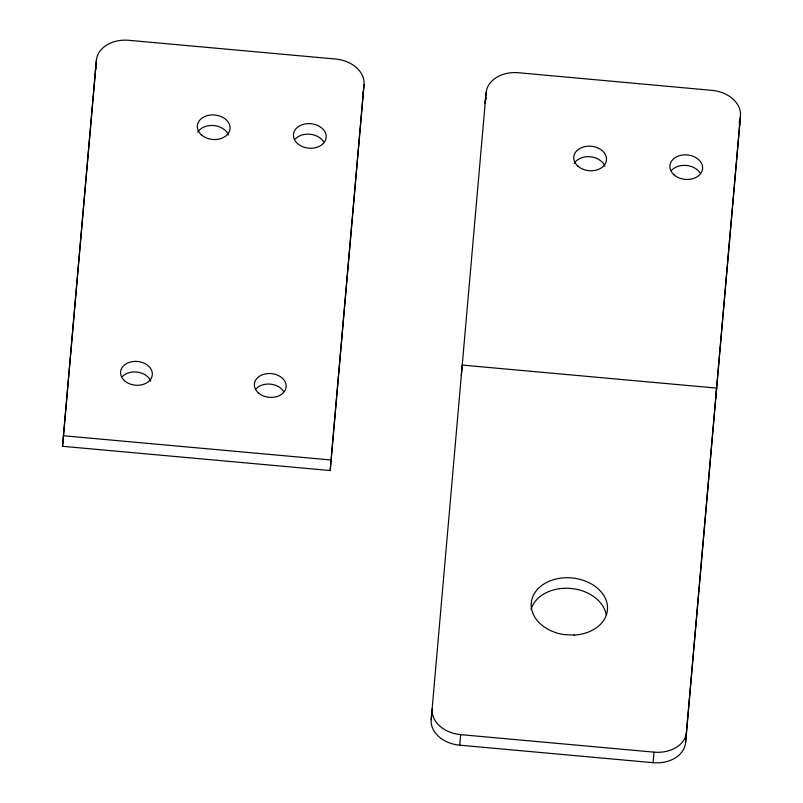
<?xml version="1.0" encoding="UTF-8"?>
<svg xmlns="http://www.w3.org/2000/svg" width="803" height="803" viewBox="0 0 803 803"><rect width="100%" height="100%" fill="white"/><g stroke="black" fill="none" stroke-linecap="round" stroke-linejoin="round"><path stroke-width="1.2" d="M62.544 446.297L96.38 60.376A30.644 22.916 5.4 0 1 128.892 40.311L335.493 59.031A30.644 22.916 5.4 0 1 364.02 84.626L330.184 470.538L62.544 446.297L96.38 60.376M330.184 470.538L364.02 84.626M431.191 719.578L486.086 92.797A30.644 22.916 5.4 0 1 518.597 72.742L711.93 90.358A30.644 22.916 5.4 0 1 740.456 115.953L685.571 742.624A30.644 22.916 5.4 0 1 653.05 762.689L459.707 745.174A30.644 22.916 5.4 0 1 431.191 719.578L432.185 709.049A30.644 22.916 5.4 0 0 460.711 734.635L654.054 752.15A30.644 22.916 5.4 0 0 686.565 732.085M685.571 742.624L740.456 115.953M486.086 92.797L485.102 103.206A30.644 22.916 5.4 0 1 485.393 101.228M461.273 375.603L462.267 365.074L716.647 388.11L715.654 398.639M459.707 745.174L460.711 734.635M653.05 762.689L654.054 752.15M63.547 435.758L331.187 459.999M574.145 163.421A16.411 12.276 5.4 0 1 590.205 156.766A16.411 12.276 5.4 0 1 604.86 166.201M671.639 170.286A16.411 12.276 5.4 0 1 699.945 172.836M485.624 100.255A30.644 22.916 5.4 0 1 486.257 98.337M739.172 121.373A30.644 22.916 5.4 0 1 739.463 126.372M531.024 609.447A38.243 28.597 5.4 0 1 569.939 588.388A38.243 28.597 5.4 0 1 606.225 614.897M295.213 139.06A16.411 12.266 5.4 0 1 323.509 141.629M122.227 376.687A15.94 11.915 5.4 0 1 137.865 372.17A15.94 11.915 5.4 0 1 150.713 381.164M256.047 388.813A15.94 11.915 5.4 0 1 283.529 391.302M363.026 92.154A30.644 22.916 5.4 0 1 363.026 95.155M197.709 132.204A16.411 12.266 5.4 0 1 213.769 125.549A16.411 12.266 5.4 0 1 228.423 134.984M95.386 70.915A30.644 22.916 5.4 0 1 95.908 67.954M574.185 635.053L564.228 634.601A38.243 28.597 5.4 0 1 537.247 589.603A38.243 28.597 5.4 0 1 601.628 592.463A38.243 28.597 5.4 0 1 574.185 635.053M577.809 166.07A16.411 12.276 5.4 0 0 605.633 163.059A16.411 12.276 5.4 0 0 586.923 146.276A16.411 12.276 5.4 0 0 577.809 166.07M673.938 174.753A16.411 12.276 5.4 0 0 701.752 171.742A16.411 12.276 5.4 0 0 683.052 154.959A16.411 12.276 5.4 0 0 673.938 174.753M297.511 143.536A16.411 12.266 5.4 0 0 325.325 140.525A16.411 12.266 5.4 0 0 306.626 123.742A16.411 12.266 5.4 0 0 297.511 143.536M124.485 380.712A15.94 11.915 5.4 0 0 151.506 377.791A15.94 11.915 5.4 0 0 133.338 361.501A15.94 11.915 5.4 0 0 124.485 380.712M258.305 392.838A15.94 11.915 5.4 0 0 285.326 389.917A15.94 11.915 5.4 0 0 267.158 373.616A15.94 11.915 5.4 0 0 258.305 392.838M201.382 134.824A16.411 12.266 5.4 0 0 229.206 131.822A16.411 12.266 5.4 0 0 210.496 115.04A16.411 12.266 5.4 0 0 201.382 134.824"/></g></svg>
